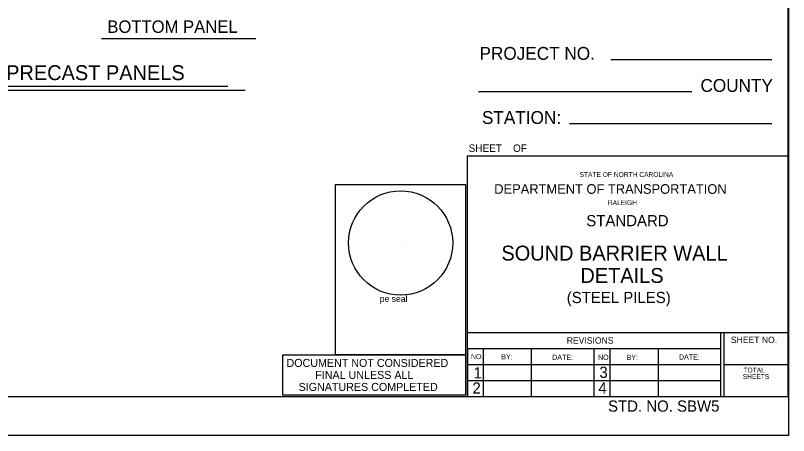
# Model space of a CAD drawing. Extents: x 0 to 71.1, y 0 to 63.6.
# Drawn here: x 45.18 to 71.09, y 0 to 14.08 of the extents above; entities that cross this region are included whole.
import ezdxf

# ---------------------------------------------------------------- set-up
doc = ezdxf.new("R2010")
doc.units = 0
for name, color, linetype in [('Plan Sheet', 7, 'Continuous'), ('Plot Shape', 7, 'Continuous'), ('Sheet Sticker Exception Certification CELL', 7, 'Continuous'), ('Subtitle Text', 7, 'Continuous'), ('Text', 7, 'Continuous'), ('Title Text', 7, 'Continuous'), ('User Information Notes CELL', 7, 'Continuous')]:
    doc.layers.add(name, color=color, linetype=linetype)

msp = doc.modelspace()

# ---------------------------------------------------------------- linework, layer by layer
at = {"layer": 'Plan Sheet'}
for p, q in [((71.067, 46.453), (71.067, 1.303)), ((70.53, 12.591), (65.137, 12.591)), ((67.842, 11.516), (60.701, 11.516)), ((70.53, 10.442), (63.749, 10.442)), ((71.067, 9.367), (60.317, 9.367)), ((60.317, 9.367), (60.317, 1.303)), ((60.317, 3.454), (71.067, 3.454)), ((68.81, 3.454), (68.81, 1.303)), ((68.918, 3.454), (68.918, 1.303)), ((60.317, 2.917), (68.814, 2.917)), ((60.324, 2.917), (60.324, 1.303)), ((60.854, 2.917), (60.854, 1.303)), ((62.467, 2.908), (62.467, 1.295)), ((64.565, 2.917), (64.565, 1.29)), ((65.103, 2.917), (65.103, 1.302)), ((66.716, 2.917), (66.716, 1.302)), ((60.317, 2.379), (68.832, 2.379)), ((68.918, 2.379), (71.048, 2.379)), ((60.317, 1.842), (68.814, 1.842)), ((2.266, 1.303), (71.067, 1.303)), ((71.086, 0), (71.086, 0))]:
    msp.add_line(p, q, dxfattribs=at)
at = {"layer": 'Plot Shape'}
msp.add_lwpolyline([(0, 47.3), (71.086, 47.3), (71.086, 0), (0, 0)], close=True, dxfattribs=at)
at = {"layer": 'Sheet Sticker Exception Certification CELL'}
msp.add_lwpolyline([(54.139, 2.705), (60.264, 2.705), (60.264, 1.357), (54.139, 1.357)], close=True, dxfattribs=at)
at = {"layer": 'Subtitle Text'}
msp.add_line((48.064, 13.305), (53.001, 13.305), dxfattribs=at)
at = {"layer": 'Text'}
msp.add_line((48.304, 13.305), (53.24, 13.305), dxfattribs=at)
at = {"layer": 'Title Text'}
for p, q in [((38.057, 11.706), (52.297, 11.706)), ((37.474, 11.577), (52.88, 11.577))]:
    msp.add_line(p, q, dxfattribs=at)
at = {"layer": 'User Information Notes CELL'}
msp.add_line((58.087, 6.453), (58.087, 6.453), dxfattribs=at)
msp.add_lwpolyline([(55.91, 8.415), (60.264, 8.415), (60.264, 2.705), (55.91, 2.705)], close=True, dxfattribs=at)
msp.add_circle((58.087, 6.453), 1.747, dxfattribs=at)

# ---------------------------------------------------------------- texts
at = {"layer": 'Plan Sheet'}
for s, height, p in [('PROJECT NO.', 0.43, (60.732, 12.591)), ('COUNTY', 0.43, (68.135, 11.516)), ('STATION:', 0.43, (60.813, 10.442)), ('STATE OF NORTH CAROLINA', 0.16125, (64.082, 8.667)), ('DEPARTMENT OF TRANSPORTATION', 0.3225, (61.225, 8.1)), ('RALEIGH', 0.1612, (65.032, 7.723)), ('REVISIONS', 0.215, (63.655, 3.079)), ('SHEET NO.', 0.215, (69.154, 3.099)), ('NO.', 0.1713, (60.445, 2.563)), ('BY:', 0.1713, (61.46, 2.554)), ('DATE:', 0.1713, (63.168, 2.536)), ('NO.', 0.1713, (64.702, 2.536)), ('BY:', 0.1713, (65.662, 2.534)), ('DATE:', 0.1713, (67.415, 2.545)), ('1', 0.376, (60.534, 1.914)), ('3', 0.376, (64.749, 1.932)), ('TOTAL', 0.1612, (69.576, 2.114)), ('SHEETS', 0.1612, (69.551, 1.897)), ('2', 0.376, (60.496, 1.403)), ('4', 0.376, (64.712, 1.403))]:
    msp.add_text(s, height=height, dxfattribs=at).set_placement(p)
at = {"layer": 'Sheet Sticker Exception Certification CELL'}
for s, p in [('DOCUMENT NOT CONSIDERED', (54.265, 2.299)), ('FINAL UNLESS ALL', (55.229, 1.897)), ('SIGNATURES COMPLETED', (54.671, 1.495))]:
    msp.add_text(s, height=0.26815, dxfattribs=at).set_placement(p)
at = {"layer": 'Subtitle Text'}
for s, height, p in [('BOTTOM PANEL', 0.41667, (48.261, 13.493)), ('STANDARD', 0.375, (64.309, 7.013)), ('(STEEL PILES)', 0.375, (63.655, 4.439))]:
    msp.add_text(s, height=height, dxfattribs=at).set_placement(p)
at = {"layer": 'Text'}
for s, height, p in [('SHEET    OF', 0.25, (60.369, 9.504)), ('STD. NO. SBW5', 0.375, (65.038, 0.8))]:
    msp.add_text(s, height=height, dxfattribs=at).set_placement(p)
at = {"layer": 'Title Text'}
for s, p in [('SECTION THROUGH PRECAST PANELS', (38.148, 11.909)), ('SOUND BARRIER WALL', (61.466, 5.863)), ('DETAILS', (64.112, 5.113))]:
    msp.add_text(s, height=0.5, dxfattribs=at).set_placement(p)
at = {"layer": 'User Information Notes CELL'}
msp.add_text('pe seal', height=0.215, dxfattribs=at).set_placement((57.39, 4.477))

doc.saveas('drawing.dxf')
